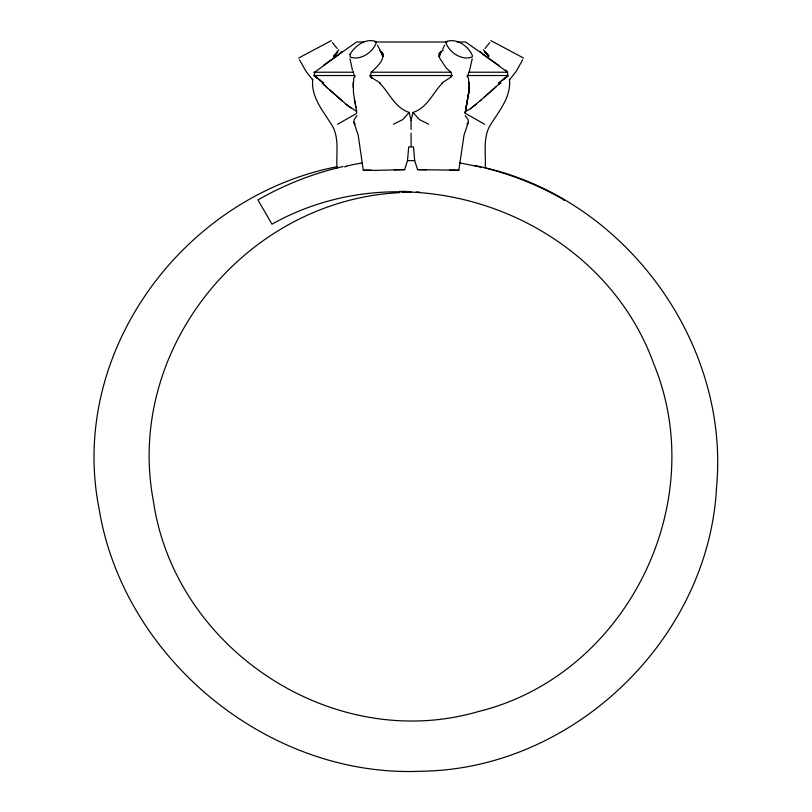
<?xml version="1.0" encoding="UTF-8"?>
<svg xmlns="http://www.w3.org/2000/svg" width="812" height="812" viewBox="0 0 812 812"><rect width="100%" height="100%" fill="white"/><g stroke="black" fill="none" stroke-linecap="round" stroke-linejoin="round"><path stroke-width="1.22" d="M411.085 129.453L411.055 120.734M411.085 133.127L411.095 146.018M353.169 87.239L353.301 82.215L353.474 92.954L356.803 112.553M485.2 168.246C486.114 154.554 482.886 139.613 489.25 126.895C498 112.086 511.53 97.694 509.428 79.16M312.752 79.16C310.661 97.694 324.181 112.086 332.93 126.895C339.304 139.613 336.077 154.554 336.99 168.246M440.946 51.41L439.596 53.511L439.505 56.261L440.946 51.41L443.24 50.131M356.996 115.619L354.144 119.608L353.788 122.236L358.183 135.096L363.289 170.226L374.068 170.398L404.67 169.637L407.482 160.654L408.71 146.921L413.481 146.921L414.699 160.614L417.561 169.647L458.841 170.246L464.007 135.096L468.402 122.236L468.047 119.608L465.185 115.619M465.388 112.553L468.818 91.705L468.808 82.093L468.717 92.954L465.662 109.833L468.818 91.705L468.717 92.954L468.879 82.215M472.219 58.819L469.224 72.045M468.697 72.755L467.651 76.358M450.853 77.12L442.114 82.875L442.652 82.875C432.806 92.741 427.285 108.006 413.003 112.411L411.055 120.491L409.177 112.411C394.926 107.935 389.344 92.801 379.529 82.875L380.057 82.875L370.059 76.632M522.705 59.753L516.229 71.263L509.581 79.83M444.641 45.249L442.692 49.014M563.893 200.483L564.218 199.925C539.645 185.806 513.154 174.986 485.647 168.145M489.727 42.61L485.048 48.487M440.002 53.633L441.099 51.917M450.924 77.008L451.929 75.557L450.833 72.207L446.123 67.893L439.891 58.423A49.207 29.912 8.8 0 1 439.059 56.485M355.159 76.135L353.717 78.216L353.596 82.073M409.177 112.411L402.722 119.608L393.444 124.256M466.961 124.256L468.402 122.236M338.797 49.705L333.965 56.434L337.721 51.917L333.559 56.261L337.63 51.674L336.056 53.511M498.375 84.651L500.334 82.875L490.225 91.929M496 86.793L480.136 100.82M502.821 79.941L507.784 75.557L507.551 72.207L483.729 54.83L480.237 51.481M481.11 99.967L470.493 108.706L464.657 111.975M488.956 93.045L483.81 97.602M502.801 79.83L507.855 76.115M501.735 80.895L502.496 80.236M476.136 104.23L472.919 106.778M340.482 53.206L341.964 51.42L338.462 54.83L314.64 72.207L314.396 75.557L317.248 78.053M470.493 108.706L471.965 107.529M323.866 65.041L356.529 42.021L363.908 42.021M361.99 163.141L362.507 162.857M337.579 124.256L356.529 113.497M298.664 58.017L331.337 40.6M343.151 166.521C313.3 173.342 284.494 184.639 257.972 199.925L271.969 224.183C409.928 146.617 599.763 214.185 653.792 363.938C711.393 503.846 625.747 675.422 478.38 711.556C333.661 753.82 174.895 649.539 153.366 500.953C124.642 348.845 245.955 200.371 399.413 192.657M441.667 51.623L439.596 52.607L438.815 54.14L439.048 56.485M508.058 75.902L498.446 82.875L500.994 82.875M344.532 166.937L346.379 166.186M346.602 166.115L349.119 165.465M350.013 165.242L362.233 162.897M337.183 166.683C183.512 196.545 68.208 352.134 99.023 508.505C123.465 658.826 268.884 778.14 421.296 771.227C573.353 769.441 708.988 638.871 716.57 486.997C730.161 339.203 620.541 193.479 474.766 165.587M414.699 160.614L407.482 160.654M419.225 192.038L416.444 192.058M363.289 170.226L370.881 170.124M394.206 169.789L404.67 169.637M375.002 42.021L447.189 42.021M457.054 42.021L465.662 42.021L499.35 65.752M313.655 72.227L353.575 72.227M371.277 72.227L450.914 72.227M468.615 72.227L507.297 72.227M313.655 75.536L354.834 75.536M370.008 75.536L452.172 75.536M467.347 75.536L507.297 75.536M468.788 82.875L468.473 78.216L467.032 76.135M417.561 169.647L426.544 169.779M449.787 170.114L458.841 170.246M459.562 162.826L478.978 166.775M402.366 191.226L411.095 191.896L402.945 192.018L399.636 191.246M479.76 167.008L481.09 167.678M428.746 124.256L419.469 119.608L413.003 112.411M315.056 76.338L323.734 82.875L321.846 82.875L342.055 100.82M382.137 52.394L382.584 52.607C384.979 60.24 376.281 67.335 371.348 72.207L370.242 75.557L371.734 77.85M490.844 40.6L523.517 58.017M356.488 111.376L346.43 104.545L329.347 89.594M379.712 50.557L382.594 53.511L383.071 56.434L381.153 51.674L382.594 53.511M464.728 112.969L484.612 124.256M314.335 76.115L317.979 78.703M505.47 70.076L507.51 71.507M350.774 107.976L346.054 104.23M327.348 87.808L323.582 84.438M320.638 81.058L319.695 80.236M320.273 80.621L319.086 79.566M371.328 77.83L371.926 78.419M484.47 51.917L488.966 56.018L484.622 51.41M312.61 79.83L305.962 71.263L299.486 59.753M486.347 53.633L484.551 51.674L488.631 56.261L483.394 49.705M337.142 48.487L332.453 42.61M353.788 122.236L355.23 124.256M380.046 50.1L377.539 45.249M354.529 76.358L353.768 73.902M352.469 70.289L349.972 58.819M353.494 72.755L353.352 71.395M355.96 107.529L354.255 98.922M349.942 54.424L350.287 57.104C360.802 60.738 372.809 52.303 376.413 42.64L375.804 41.513C365.491 37.859 354.996 45.878 349.942 54.424M446.377 41.513L445.768 42.64C449.371 52.303 461.389 60.738 471.894 57.104L472.503 55.987C468.9 46.314 456.892 37.88 446.377 41.513M382.371 53.592L381.092 51.917L382.685 56.261L382.371 53.592"/></g></svg>
